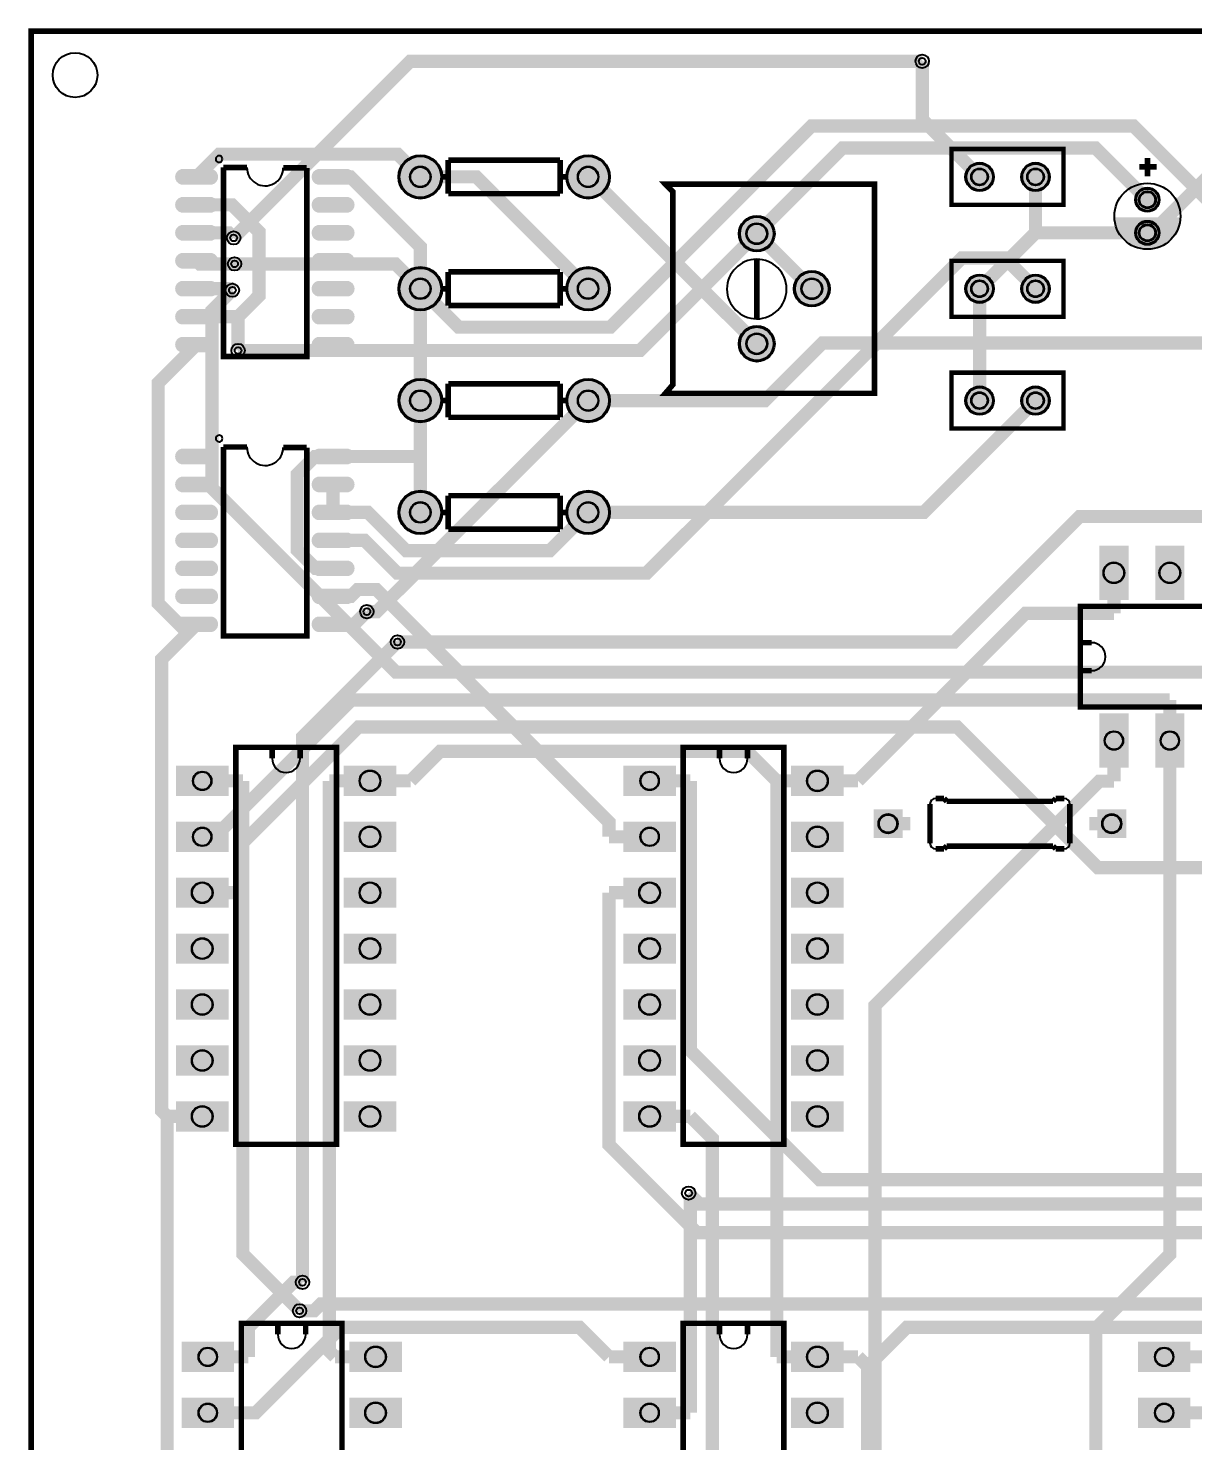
# Model space of a CAD drawing. Header units: millimetres. Extents: x -6.1 to 84.1, y -96.1 to 2.1.
# Drawn here: x -6.1 to 46.8, y -62 to 2.1 of the extents above; entities that cross this region are included whole.
import ezdxf

# ---------------------------------------------------------------- set-up
doc = ezdxf.new("R2010")
doc.units = ezdxf.units.MM
for name, color, linetype, true_color in [('BoardOutline', 7, 'Continuous', 0xff00ff), ('BottomLayer', 7, 'Continuous', 0x0000ff), ('BottomSolderMaskLayer', 7, 'Continuous', 0xaa00ff), ('Document', 7, 'Continuous', 0xffffff), ('Hole', 7, 'Continuous', 0x222222), ('Multi-Layer', 7, 'Continuous', 0xc0c0c0), ('TopLayer', 7, 'Continuous', 0xff0000), ('TopPasteMaskLayer', 7, 'Continuous', 0x808080), ('TopSilkLayer', 7, 'Continuous', 0xffcc00), ('TopSolderMaskLayer', 7, 'Continuous', 0x800080)]:
    doc.layers.add(name, color=color, linetype=linetype, true_color=true_color)

msp = doc.modelspace()

# ---------------------------------------------------------------- hatches: boundary and pattern name
at = {"layer": 'BottomSolderMaskLayer'}
for points in [[(10.689, -4.624, 1), (12.671, -4.624, 1)], [(18.309, -4.624, 1), (20.291, -4.624, 1)], [(36.432, -4.624, 1), (37.728, -4.624, 1)], [(38.972, -4.624, 1), (40.268, -4.624, 1)], [(44.149, -5.663, 1), (45.251, -5.663, 1)], [(26.148, -7.204, 1), (27.773, -7.204, 1)], [(44.149, -7.164, 1), (45.251, -7.164, 1)], [(10.689, -9.704, 1), (12.671, -9.704, 1)], [(18.309, -9.704, 1), (20.291, -9.704, 1)], [(28.648, -9.705, 1), (30.273, -9.705, 1)], [(36.432, -9.704, 1), (37.728, -9.704, 1)], [(38.972, -9.704, 1), (40.268, -9.704, 1)], [(26.148, -12.204, 1), (27.773, -12.204, 1)], [(10.689, -14.784, 1), (12.671, -14.784, 1)], [(18.309, -14.784, 1), (20.291, -14.784, 1)], [(36.432, -14.784, 1), (37.728, -14.784, 1)], [(38.972, -14.784, 1), (40.268, -14.784, 1)], [(10.689, -19.864, 1), (12.671, -19.864, 1)], [(18.309, -19.864, 1), (20.291, -19.864, 1)], [(42.517, -23.84), (42.517, -21.372), (43.843, -21.372), (43.843, -23.84)], [(45.057, -23.84), (45.057, -21.372), (46.383, -21.372), (46.383, -23.84)], [(42.517, -31.46), (42.517, -28.992), (43.843, -28.992), (43.843, -31.46)], [(45.057, -31.46), (45.057, -28.992), (46.383, -28.992), (46.383, -31.46)], [(0.58, -31.37), (2.968, -31.37), (2.968, -32.742), (0.58, -32.742)], [(8.2, -31.37), (10.588, -31.37), (10.588, -32.742), (8.2, -32.742)], [(20.9, -31.37), (23.288, -31.37), (23.288, -32.742), (20.9, -32.742)], [(28.52, -31.37), (30.908, -31.37), (30.908, -32.742), (28.52, -32.742)], [(32.265, -33.345), (33.579, -33.345), (33.579, -34.658), (32.265, -34.658)], [(42.425, -33.345), (43.739, -33.345), (43.739, -34.658), (42.425, -34.658)], [(0.58, -33.91), (2.968, -33.91), (2.968, -35.282), (0.58, -35.282)], [(8.2, -33.91), (10.588, -33.91), (10.588, -35.282), (8.2, -35.282)], [(20.9, -33.91), (23.288, -33.91), (23.288, -35.282), (20.9, -35.282)], [(28.52, -33.91), (30.908, -33.91), (30.908, -35.282), (28.52, -35.282)], [(0.58, -36.45), (2.968, -36.45), (2.968, -37.822), (0.58, -37.822)], [(8.2, -36.45), (10.588, -36.45), (10.588, -37.822), (8.2, -37.822)], [(20.9, -36.45), (23.288, -36.45), (23.288, -37.822), (20.9, -37.822)], [(28.52, -36.45), (30.908, -36.45), (30.908, -37.822), (28.52, -37.822)], [(0.58, -38.99), (2.968, -38.99), (2.968, -40.362), (0.58, -40.362)], [(8.2, -38.99), (10.588, -38.99), (10.588, -40.362), (8.2, -40.362)], [(20.9, -38.99), (23.288, -38.99), (23.288, -40.362), (20.9, -40.362)], [(28.52, -38.99), (30.908, -38.99), (30.908, -40.362), (28.52, -40.362)], [(0.58, -41.53), (2.968, -41.53), (2.968, -42.902), (0.58, -42.902)], [(8.2, -41.53), (10.588, -41.53), (10.588, -42.902), (8.2, -42.902)], [(20.9, -41.53), (23.288, -41.53), (23.288, -42.902), (20.9, -42.902)], [(28.52, -41.53), (30.908, -41.53), (30.908, -42.902), (28.52, -42.902)], [(0.58, -44.07), (2.968, -44.07), (2.968, -45.442), (0.58, -45.442)], [(8.2, -44.07), (10.588, -44.07), (10.588, -45.442), (8.2, -45.442)], [(20.9, -44.07), (23.288, -44.07), (23.288, -45.442), (20.9, -45.442)], [(28.52, -44.07), (30.908, -44.07), (30.908, -45.442), (28.52, -45.442)], [(0.58, -46.61), (2.968, -46.61), (2.968, -47.982), (0.58, -47.982)], [(8.2, -46.61), (10.588, -46.61), (10.588, -47.982), (8.2, -47.982)], [(20.9, -46.61), (23.288, -46.61), (23.288, -47.982), (20.9, -47.982)], [(28.52, -46.61), (30.908, -46.61), (30.908, -47.982), (28.52, -47.982)], [(0.834, -57.532), (3.222, -57.532), (3.222, -58.904), (0.834, -58.904)], [(8.454, -57.532), (10.842, -57.532), (10.842, -58.904), (8.454, -58.904)], [(20.9, -57.532), (23.288, -57.532), (23.288, -58.904), (20.9, -58.904)], [(28.52, -57.532), (30.908, -57.532), (30.908, -58.904), (28.52, -58.904)], [(44.268, -57.532), (46.656, -57.532), (46.656, -58.904), (44.268, -58.904)], [(0.834, -60.072), (3.222, -60.072), (3.222, -61.444), (0.834, -61.444)], [(8.454, -60.072), (10.842, -60.072), (10.842, -61.444), (8.454, -61.444)], [(20.9, -60.072), (23.288, -60.072), (23.288, -61.444), (20.9, -61.444)], [(28.52, -60.072), (30.908, -60.072), (30.908, -61.444), (28.52, -61.444)], [(44.268, -60.072), (46.656, -60.072), (46.656, -61.444), (44.268, -61.444)]]:
    msp.add_hatch(color=256, dxfattribs=at).paths.add_polyline_path(points)
at = {"layer": 'Multi-Layer'}
for points in [[(10.74, -4.624, 1), (12.62, -4.624, 1)], [(18.36, -4.624, 1), (20.24, -4.624, 1)], [(36.483, -4.624, 1), (37.677, -4.624, 1)], [(39.023, -4.624, 1), (40.217, -4.624, 1)], [(44.2, -5.663, 1), (45.2, -5.663, 1)], [(26.199, -7.204, 1), (27.723, -7.204, 1)], [(44.2, -7.164, 1), (45.2, -7.164, 1)], [(10.74, -9.704, 1), (12.62, -9.704, 1)], [(18.36, -9.704, 1), (20.24, -9.704, 1)], [(28.699, -9.705, 1), (30.223, -9.705, 1)], [(36.483, -9.704, 1), (37.677, -9.704, 1)], [(39.023, -9.704, 1), (40.217, -9.704, 1)], [(26.199, -12.204, 1), (27.723, -12.204, 1)], [(10.74, -14.784, 1), (12.62, -14.784, 1)], [(18.36, -14.784, 1), (20.24, -14.784, 1)], [(36.483, -14.784, 1), (37.677, -14.784, 1)], [(39.023, -14.784, 1), (40.217, -14.784, 1)], [(10.74, -19.864, 1), (12.62, -19.864, 1)], [(18.36, -19.864, 1), (20.24, -19.864, 1)], [(42.545, -23.749), (42.545, -21.463), (43.815, -21.463), (43.815, -23.749)], [(45.085, -23.749), (45.085, -21.463), (46.355, -21.463), (46.355, -23.749)], [(42.545, -31.369), (42.545, -29.083), (43.815, -29.083), (43.815, -31.369)], [(45.085, -31.369), (45.085, -29.083), (46.355, -29.083), (46.355, -31.369)], [(0.631, -31.421), (2.917, -31.421), (2.917, -32.691), (0.631, -32.691)], [(8.251, -31.421), (10.537, -31.421), (10.537, -32.691), (8.251, -32.691)], [(20.951, -31.421), (23.237, -31.421), (23.237, -32.691), (20.951, -32.691)], [(28.571, -31.421), (30.857, -31.421), (30.857, -32.691), (28.571, -32.691)], [(0.631, -33.961), (2.917, -33.961), (2.917, -35.231), (0.631, -35.231)], [(8.251, -33.961), (10.537, -33.961), (10.537, -35.231), (8.251, -35.231)], [(20.951, -33.961), (23.237, -33.961), (23.237, -35.231), (20.951, -35.231)], [(28.571, -33.961), (30.857, -33.961), (30.857, -35.231), (28.571, -35.231)], [(32.316, -33.396), (33.528, -33.396), (33.528, -34.607), (32.316, -34.607)], [(42.476, -33.396), (43.688, -33.396), (43.688, -34.607), (42.476, -34.607)], [(0.631, -36.501), (2.917, -36.501), (2.917, -37.771), (0.631, -37.771)], [(8.251, -36.501), (10.537, -36.501), (10.537, -37.771), (8.251, -37.771)], [(20.951, -36.501), (23.237, -36.501), (23.237, -37.771), (20.951, -37.771)], [(28.571, -36.501), (30.857, -36.501), (30.857, -37.771), (28.571, -37.771)], [(0.631, -39.041), (2.917, -39.041), (2.917, -40.311), (0.631, -40.311)], [(8.251, -39.041), (10.537, -39.041), (10.537, -40.311), (8.251, -40.311)], [(20.951, -39.041), (23.237, -39.041), (23.237, -40.311), (20.951, -40.311)], [(28.571, -39.041), (30.857, -39.041), (30.857, -40.311), (28.571, -40.311)], [(0.631, -41.581), (2.917, -41.581), (2.917, -42.851), (0.631, -42.851)], [(8.251, -41.581), (10.537, -41.581), (10.537, -42.851), (8.251, -42.851)], [(20.951, -41.581), (23.237, -41.581), (23.237, -42.851), (20.951, -42.851)], [(28.571, -41.581), (30.857, -41.581), (30.857, -42.851), (28.571, -42.851)], [(0.631, -44.121), (2.917, -44.121), (2.917, -45.391), (0.631, -45.391)], [(8.251, -44.121), (10.537, -44.121), (10.537, -45.391), (8.251, -45.391)], [(20.951, -44.121), (23.237, -44.121), (23.237, -45.391), (20.951, -45.391)], [(28.571, -44.121), (30.857, -44.121), (30.857, -45.391), (28.571, -45.391)], [(0.631, -46.661), (2.917, -46.661), (2.917, -47.931), (0.631, -47.931)], [(8.251, -46.661), (10.537, -46.661), (10.537, -47.931), (8.251, -47.931)], [(20.951, -46.661), (23.237, -46.661), (23.237, -47.931), (20.951, -47.931)], [(28.571, -46.661), (30.857, -46.661), (30.857, -47.931), (28.571, -47.931)], [(0.885, -57.583), (3.171, -57.583), (3.171, -58.853), (0.885, -58.853)], [(8.505, -57.583), (10.791, -57.583), (10.791, -58.853), (8.505, -58.853)], [(20.951, -57.583), (23.237, -57.583), (23.237, -58.853), (20.951, -58.853)], [(28.571, -57.583), (30.857, -57.583), (30.857, -58.853), (28.571, -58.853)], [(44.319, -57.583), (46.605, -57.583), (46.605, -58.853), (44.319, -58.853)], [(0.885, -60.123), (3.171, -60.123), (3.171, -61.393), (0.885, -61.393)], [(8.505, -60.123), (10.791, -60.123), (10.791, -61.393), (8.505, -61.393)], [(20.951, -60.123), (23.237, -60.123), (23.237, -61.393), (20.951, -61.393)], [(28.571, -60.123), (30.857, -60.123), (30.857, -61.393), (28.571, -61.393)], [(44.319, -60.123), (46.605, -60.123), (46.605, -61.393), (44.319, -61.393)]]:
    msp.add_hatch(color=256, dxfattribs=at).paths.add_polyline_path(points)
at = {"layer": 'TopLayer'}
for points in [[(0.92, -4.924, -0.785398), (0.92, -4.324), (2.12, -4.324, -0.785398), (2.12, -4.924)], [(7.118, -4.924, -0.785398), (7.118, -4.324), (8.318, -4.324, -0.785398), (8.318, -4.924)], [(0.92, -6.194, -0.785398), (0.92, -5.594), (2.12, -5.594, -0.785398), (2.12, -6.194)], [(7.118, -6.194, -0.785398), (7.118, -5.594), (8.318, -5.594, -0.785398), (8.318, -6.194)], [(0.92, -7.464, -0.785398), (0.92, -6.864), (2.12, -6.864, -0.785398), (2.12, -7.464)], [(7.118, -7.464, -0.785398), (7.118, -6.864), (8.318, -6.864, -0.785398), (8.318, -7.464)], [(0.92, -8.734, -0.785398), (0.92, -8.134), (2.12, -8.134, -0.785398), (2.12, -8.734)], [(7.118, -8.734, -0.785398), (7.118, -8.134), (8.318, -8.134, -0.785398), (8.318, -8.734)], [(0.92, -10.004, -0.785398), (0.92, -9.404), (2.12, -9.404, -0.785398), (2.12, -10.004)], [(7.118, -10.004, -0.785398), (7.118, -9.404), (8.318, -9.404, -0.785398), (8.318, -10.004)], [(0.92, -11.274, -0.785398), (0.92, -10.674), (2.12, -10.674, -0.785398), (2.12, -11.274)], [(7.118, -11.274, -0.785398), (7.118, -10.674), (8.318, -10.674, -0.785398), (8.318, -11.274)], [(0.92, -12.544, -0.785398), (0.92, -11.944), (2.12, -11.944, -0.785398), (2.12, -12.544)], [(7.118, -12.544, -0.785398), (7.118, -11.944), (8.318, -11.944, -0.785398), (8.318, -12.544)], [(0.92, -17.624, -0.785398), (0.92, -17.024), (2.12, -17.024, -0.785398), (2.12, -17.624)], [(7.118, -17.624, -0.785398), (7.118, -17.024), (8.318, -17.024, -0.785398), (8.318, -17.624)], [(0.92, -18.894, -0.785398), (0.92, -18.294), (2.12, -18.294, -0.785398), (2.12, -18.894)], [(7.118, -18.894, -0.785398), (7.118, -18.294), (8.318, -18.294, -0.785398), (8.318, -18.894)], [(0.92, -20.164, -0.785398), (0.92, -19.564), (2.12, -19.564, -0.785398), (2.12, -20.164)], [(7.118, -20.164, -0.785398), (7.118, -19.564), (8.318, -19.564, -0.785398), (8.318, -20.164)], [(0.92, -21.434, -0.785398), (0.92, -20.834), (2.12, -20.834, -0.785398), (2.12, -21.434)], [(7.118, -21.434, -0.785398), (7.118, -20.834), (8.318, -20.834, -0.785398), (8.318, -21.434)], [(0.92, -22.704, -0.785398), (0.92, -22.104), (2.12, -22.104, -0.785398), (2.12, -22.704)], [(7.118, -22.704, -0.785398), (7.118, -22.104), (8.318, -22.104, -0.785398), (8.318, -22.704)], [(0.92, -23.974, -0.785398), (0.92, -23.374), (2.12, -23.374, -0.785398), (2.12, -23.974)], [(7.118, -23.974, -0.785398), (7.118, -23.374), (8.318, -23.374, -0.785398), (8.318, -23.974)], [(0.92, -25.244, -0.785398), (0.92, -24.644), (2.12, -24.644, -0.785398), (2.12, -25.244)], [(7.118, -25.244, -0.785398), (7.118, -24.644), (8.318, -24.644, -0.785398), (8.318, -25.244)]]:
    msp.add_hatch(color=256, dxfattribs=at).paths.add_polyline_path(points)
at = {"layer": 'TopPasteMaskLayer'}
for points in [[(0.92, -4.924, -0.785398), (0.92, -4.324), (2.12, -4.324, -0.785398), (2.12, -4.924)], [(7.118, -4.924, -0.785398), (7.118, -4.324), (8.318, -4.324, -0.785398), (8.318, -4.924)], [(0.92, -6.194, -0.785398), (0.92, -5.594), (2.12, -5.594, -0.785398), (2.12, -6.194)], [(7.118, -6.194, -0.785398), (7.118, -5.594), (8.318, -5.594, -0.785398), (8.318, -6.194)], [(0.92, -7.464, -0.785398), (0.92, -6.864), (2.12, -6.864, -0.785398), (2.12, -7.464)], [(7.118, -7.464, -0.785398), (7.118, -6.864), (8.318, -6.864, -0.785398), (8.318, -7.464)], [(0.92, -8.734, -0.785398), (0.92, -8.134), (2.12, -8.134, -0.785398), (2.12, -8.734)], [(7.118, -8.734, -0.785398), (7.118, -8.134), (8.318, -8.134, -0.785398), (8.318, -8.734)], [(0.92, -10.004, -0.785398), (0.92, -9.404), (2.12, -9.404, -0.785398), (2.12, -10.004)], [(7.118, -10.004, -0.785398), (7.118, -9.404), (8.318, -9.404, -0.785398), (8.318, -10.004)], [(0.92, -11.274, -0.785398), (0.92, -10.674), (2.12, -10.674, -0.785398), (2.12, -11.274)], [(7.118, -11.274, -0.785398), (7.118, -10.674), (8.318, -10.674, -0.785398), (8.318, -11.274)], [(0.92, -12.544, -0.785398), (0.92, -11.944), (2.12, -11.944, -0.785398), (2.12, -12.544)], [(7.118, -12.544, -0.785398), (7.118, -11.944), (8.318, -11.944, -0.785398), (8.318, -12.544)], [(0.92, -17.624, -0.785398), (0.92, -17.024), (2.12, -17.024, -0.785398), (2.12, -17.624)], [(7.118, -17.624, -0.785398), (7.118, -17.024), (8.318, -17.024, -0.785398), (8.318, -17.624)], [(0.92, -18.894, -0.785398), (0.92, -18.294), (2.12, -18.294, -0.785398), (2.12, -18.894)], [(7.118, -18.894, -0.785398), (7.118, -18.294), (8.318, -18.294, -0.785398), (8.318, -18.894)], [(0.92, -20.164, -0.785398), (0.92, -19.564), (2.12, -19.564, -0.785398), (2.12, -20.164)], [(7.118, -20.164, -0.785398), (7.118, -19.564), (8.318, -19.564, -0.785398), (8.318, -20.164)], [(0.92, -21.434, -0.785398), (0.92, -20.834), (2.12, -20.834, -0.785398), (2.12, -21.434)], [(7.118, -21.434, -0.785398), (7.118, -20.834), (8.318, -20.834, -0.785398), (8.318, -21.434)], [(0.92, -22.704, -0.785398), (0.92, -22.104), (2.12, -22.104, -0.785398), (2.12, -22.704)], [(7.118, -22.704, -0.785398), (7.118, -22.104), (8.318, -22.104, -0.785398), (8.318, -22.704)], [(0.92, -23.974, -0.785398), (0.92, -23.374), (2.12, -23.374, -0.785398), (2.12, -23.974)], [(7.118, -23.974, -0.785398), (7.118, -23.374), (8.318, -23.374, -0.785398), (8.318, -23.974)], [(0.92, -25.244, -0.785398), (0.92, -24.644), (2.12, -24.644, -0.785398), (2.12, -25.244)], [(7.118, -25.244, -0.785398), (7.118, -24.644), (8.318, -24.644, -0.785398), (8.318, -25.244)]]:
    msp.add_hatch(color=256, dxfattribs=at).paths.add_polyline_path(points)
at = {"layer": 'TopSilkLayer'}
msp.add_hatch(color=256, dxfattribs=at).paths.add_polyline_path([(43.2, -6.464), (43.205, -6.519), (43.212, -6.575), (43.221, -6.63), (43.232, -6.684), (43.245, -6.739), (43.26, -6.792), (43.277, -6.845), (43.296, -6.898), (43.317, -6.949), (43.34, -7), (43.364, -7.05), (43.391, -7.099), (43.419, -7.147), (43.449, -7.194), (43.481, -7.24), (43.514, -7.285), (43.549, -7.328), (43.586, -7.37), (43.624, -7.411), (43.664, -7.45), (43.705, -7.488), (43.748, -7.524), (43.791, -7.558), (43.836, -7.591), (43.883, -7.622), (43.93, -7.652), (43.978, -7.679), (44.028, -7.705), (44.078, -7.729), (44.129, -7.751), (44.181, -7.771), (44.234, -7.79), (44.287, -7.806), (44.341, -7.82), (44.395, -7.833), (44.45, -7.843), (44.505, -7.851), (44.561, -7.857), (44.616, -7.861), (44.672, -7.864), (44.728, -7.864), (44.784, -7.861), (44.839, -7.857), (44.895, -7.851), (44.95, -7.843), (45.005, -7.833), (45.059, -7.82), (45.113, -7.806), (45.166, -7.79), (45.219, -7.771), (45.271, -7.751), (45.322, -7.729), (45.372, -7.705), (45.422, -7.679), (45.47, -7.652), (45.517, -7.622), (45.564, -7.591), (45.609, -7.558), (45.652, -7.524), (45.695, -7.488), (45.736, -7.45), (45.776, -7.411), (45.814, -7.37), (45.851, -7.328), (45.886, -7.285), (45.919, -7.24), (45.951, -7.194), (45.981, -7.147), (46.009, -7.099), (46.036, -7.05), (46.06, -7), (46.083, -6.949), (46.104, -6.898), (46.123, -6.845), (46.14, -6.792), (46.155, -6.739), (46.168, -6.684), (46.179, -6.63), (46.188, -6.575), (46.195, -6.519), (46.2, -6.464)])
at = {"layer": 'TopSolderMaskLayer'}
for points in [[(10.689, -4.624, 1), (12.671, -4.624, 1)], [(18.309, -4.624, 1), (20.291, -4.624, 1)], [(0.818, -4.975, -0.785398), (0.818, -4.273), (2.222, -4.273, -0.785398), (2.222, -4.975)], [(7.016, -4.975, -0.785398), (7.016, -4.273), (8.419, -4.273, -0.785398), (8.419, -4.975)], [(36.432, -4.624, 1), (37.728, -4.624, 1)], [(38.972, -4.624, 1), (40.268, -4.624, 1)], [(44.149, -5.663, 1), (45.251, -5.663, 1)], [(0.818, -6.245, -0.785398), (0.818, -5.543), (2.222, -5.543, -0.785398), (2.222, -6.245)], [(7.016, -6.245, -0.785398), (7.016, -5.543), (8.419, -5.543, -0.785398), (8.419, -6.245)], [(26.148, -7.204, 1), (27.773, -7.204, 1)], [(0.818, -7.515, -0.785398), (0.818, -6.813), (2.222, -6.813, -0.785398), (2.222, -7.515)], [(7.016, -7.515, -0.785398), (7.016, -6.813), (8.419, -6.813, -0.785398), (8.419, -7.515)], [(44.149, -7.164, 1), (45.251, -7.164, 1)], [(0.818, -8.785, -0.785398), (0.818, -8.083), (2.222, -8.083, -0.785398), (2.222, -8.785)], [(7.016, -8.785, -0.785398), (7.016, -8.083), (8.419, -8.083, -0.785398), (8.419, -8.785)], [(10.689, -9.704, 1), (12.671, -9.704, 1)], [(18.309, -9.704, 1), (20.291, -9.704, 1)], [(28.648, -9.705, 1), (30.273, -9.705, 1)], [(0.818, -10.055, -0.785398), (0.818, -9.353), (2.222, -9.353, -0.785398), (2.222, -10.055)], [(7.016, -10.055, -0.785398), (7.016, -9.353), (8.419, -9.353, -0.785398), (8.419, -10.055)], [(36.432, -9.704, 1), (37.728, -9.704, 1)], [(38.972, -9.704, 1), (40.268, -9.704, 1)], [(0.818, -11.325, -0.785398), (0.818, -10.623), (2.222, -10.623, -0.785398), (2.222, -11.325)], [(7.016, -11.325, -0.785398), (7.016, -10.623), (8.419, -10.623, -0.785398), (8.419, -11.325)], [(26.148, -12.204, 1), (27.773, -12.204, 1)], [(0.818, -12.595, -0.785398), (0.818, -11.893), (2.222, -11.893, -0.785398), (2.222, -12.595)], [(7.016, -12.595, -0.785398), (7.016, -11.893), (8.419, -11.893, -0.785398), (8.419, -12.595)], [(10.689, -14.784, 1), (12.671, -14.784, 1)], [(18.309, -14.784, 1), (20.291, -14.784, 1)], [(36.432, -14.784, 1), (37.728, -14.784, 1)], [(38.972, -14.784, 1), (40.268, -14.784, 1)], [(0.818, -17.675, -0.785398), (0.818, -16.973), (2.222, -16.973, -0.785398), (2.222, -17.675)], [(7.016, -17.675, -0.785398), (7.016, -16.973), (8.419, -16.973, -0.785398), (8.419, -17.675)], [(0.818, -18.945, -0.785398), (0.818, -18.243), (2.222, -18.243, -0.785398), (2.222, -18.945)], [(7.016, -18.945, -0.785398), (7.016, -18.243), (8.419, -18.243, -0.785398), (8.419, -18.945)], [(10.689, -19.864, 1), (12.671, -19.864, 1)], [(18.309, -19.864, 1), (20.291, -19.864, 1)], [(0.818, -20.215, -0.785398), (0.818, -19.513), (2.222, -19.513, -0.785398), (2.222, -20.215)], [(7.016, -20.215, -0.785398), (7.016, -19.513), (8.419, -19.513, -0.785398), (8.419, -20.215)], [(0.818, -21.485, -0.785398), (0.818, -20.783), (2.222, -20.783, -0.785398), (2.222, -21.485)], [(7.016, -21.485, -0.785398), (7.016, -20.783), (8.419, -20.783, -0.785398), (8.419, -21.485)], [(42.517, -23.84), (42.517, -21.372), (43.843, -21.372), (43.843, -23.84)], [(45.057, -23.84), (45.057, -21.372), (46.383, -21.372), (46.383, -23.84)], [(0.818, -22.755, -0.785398), (0.818, -22.053), (2.222, -22.053, -0.785398), (2.222, -22.755)], [(7.016, -22.755, -0.785398), (7.016, -22.053), (8.419, -22.053, -0.785398), (8.419, -22.755)], [(0.818, -24.025, -0.785398), (0.818, -23.323), (2.222, -23.323, -0.785398), (2.222, -24.025)], [(7.016, -24.025, -0.785398), (7.016, -23.323), (8.419, -23.323, -0.785398), (8.419, -24.025)], [(0.818, -25.295, -0.785398), (0.818, -24.593), (2.222, -24.593, -0.785398), (2.222, -25.295)], [(7.016, -25.295, -0.785398), (7.016, -24.593), (8.419, -24.593, -0.785398), (8.419, -25.295)], [(42.517, -31.46), (42.517, -28.992), (43.843, -28.992), (43.843, -31.46)], [(45.057, -31.46), (45.057, -28.992), (46.383, -28.992), (46.383, -31.46)], [(0.58, -31.37), (2.968, -31.37), (2.968, -32.742), (0.58, -32.742)], [(8.2, -31.37), (10.588, -31.37), (10.588, -32.742), (8.2, -32.742)], [(20.9, -31.37), (23.288, -31.37), (23.288, -32.742), (20.9, -32.742)], [(28.52, -31.37), (30.908, -31.37), (30.908, -32.742), (28.52, -32.742)], [(32.265, -33.345), (33.579, -33.345), (33.579, -34.658), (32.265, -34.658)], [(42.425, -33.345), (43.739, -33.345), (43.739, -34.658), (42.425, -34.658)], [(0.58, -33.91), (2.968, -33.91), (2.968, -35.282), (0.58, -35.282)], [(8.2, -33.91), (10.588, -33.91), (10.588, -35.282), (8.2, -35.282)], [(20.9, -33.91), (23.288, -33.91), (23.288, -35.282), (20.9, -35.282)], [(28.52, -33.91), (30.908, -33.91), (30.908, -35.282), (28.52, -35.282)], [(0.58, -36.45), (2.968, -36.45), (2.968, -37.822), (0.58, -37.822)], [(8.2, -36.45), (10.588, -36.45), (10.588, -37.822), (8.2, -37.822)], [(20.9, -36.45), (23.288, -36.45), (23.288, -37.822), (20.9, -37.822)], [(28.52, -36.45), (30.908, -36.45), (30.908, -37.822), (28.52, -37.822)], [(0.58, -38.99), (2.968, -38.99), (2.968, -40.362), (0.58, -40.362)], [(8.2, -38.99), (10.588, -38.99), (10.588, -40.362), (8.2, -40.362)], [(20.9, -38.99), (23.288, -38.99), (23.288, -40.362), (20.9, -40.362)], [(28.52, -38.99), (30.908, -38.99), (30.908, -40.362), (28.52, -40.362)], [(0.58, -41.53), (2.968, -41.53), (2.968, -42.902), (0.58, -42.902)], [(8.2, -41.53), (10.588, -41.53), (10.588, -42.902), (8.2, -42.902)], [(20.9, -41.53), (23.288, -41.53), (23.288, -42.902), (20.9, -42.902)], [(28.52, -41.53), (30.908, -41.53), (30.908, -42.902), (28.52, -42.902)], [(0.58, -44.07), (2.968, -44.07), (2.968, -45.442), (0.58, -45.442)], [(8.2, -44.07), (10.588, -44.07), (10.588, -45.442), (8.2, -45.442)], [(20.9, -44.07), (23.288, -44.07), (23.288, -45.442), (20.9, -45.442)], [(28.52, -44.07), (30.908, -44.07), (30.908, -45.442), (28.52, -45.442)], [(0.58, -46.61), (2.968, -46.61), (2.968, -47.982), (0.58, -47.982)], [(8.2, -46.61), (10.588, -46.61), (10.588, -47.982), (8.2, -47.982)], [(20.9, -46.61), (23.288, -46.61), (23.288, -47.982), (20.9, -47.982)], [(28.52, -46.61), (30.908, -46.61), (30.908, -47.982), (28.52, -47.982)], [(0.834, -57.532), (3.222, -57.532), (3.222, -58.904), (0.834, -58.904)], [(8.454, -57.532), (10.842, -57.532), (10.842, -58.904), (8.454, -58.904)], [(20.9, -57.532), (23.288, -57.532), (23.288, -58.904), (20.9, -58.904)], [(28.52, -57.532), (30.908, -57.532), (30.908, -58.904), (28.52, -58.904)], [(44.268, -57.532), (46.656, -57.532), (46.656, -58.904), (44.268, -58.904)], [(0.834, -60.072), (3.222, -60.072), (3.222, -61.444), (0.834, -61.444)], [(8.454, -60.072), (10.842, -60.072), (10.842, -61.444), (8.454, -61.444)], [(20.9, -60.072), (23.288, -60.072), (23.288, -61.444), (20.9, -61.444)], [(28.52, -60.072), (30.908, -60.072), (30.908, -61.444), (28.52, -61.444)], [(44.268, -60.072), (46.656, -60.072), (46.656, -61.444), (44.268, -61.444)]]:
    msp.add_hatch(color=256, dxfattribs=at).paths.add_polyline_path(points)

# ---------------------------------------------------------------- linework, layer by layer
at = {"layer": 'BoardOutline', "const_width": 0.254}
msp.add_lwpolyline([(-6, 2), (84, 2), (84, -96), (-6, -96), (-6, 2)], close=True, dxfattribs=at)
at = {"layer": 'BottomLayer', "const_width": 0.6}
for points in [[(34.476, 0.625), (11.221, 0.625), (3.201, -7.395)], [(11.68, -9.704), (13.426, -11.45), (20.311, -11.45), (29.453, -2.309), (44.065, -2.309), (48.077, -6.321)], [(44.7, -5.663), (42.349, -3.312), (30.853, -3.312), (26.961, -7.204)], [(19.3, -9.704), (14.22, -4.624), (11.68, -4.624)], [(39.62, -7.164), (39.62, -4.624)], [(26.961, -7.204), (21.658, -12.507), (3.402, -12.507)], [(39.62, -7.164), (37.08, -9.704)], [(44.7, -7.164), (39.62, -7.164)], [(11.68, -9.704), (10.552, -8.576), (3.244, -8.576)], [(66.959, -27.118), (10.577, -27.118), (2.215, -18.756), (2.215, -10.702), (3.144, -9.772)], [(58.239, -12.172), (29.943, -12.172), (27.332, -14.784), (19.3, -14.784)], [(19.3, -14.784), (9.713, -24.37), (9.254, -24.37)], [(19.3, -19.864), (34.54, -19.864), (39.62, -14.784)], [(10.643, -25.749), (35.931, -25.749), (41.63, -20.05), (55.832, -20.05)], [(1.774, -34.596), (2.347, -34.596), (8.562, -28.381), (45.72, -28.381)], [(45.72, -30.226), (45.72, -28.381)], [(50.155, -36), (42.456, -36), (36.069, -29.613), (8.875, -29.613), (3.619, -34.869), (3.619, -37.136)], [(27.869, -32.056), (26.531, -30.719), (12.577, -30.719), (11.239, -32.056)], [(9.394, -32.056), (11.239, -32.056)], [(22.094, -32.056), (23.939, -32.056)], [(48.738, -50.167), (29.808, -50.167), (23.939, -44.299), (23.939, -32.056)], [(29.714, -32.056), (27.869, -32.056)], [(1.774, -37.136), (3.619, -37.136)], [(20.249, -37.136), (20.249, -48.585), (24.245, -52.581), (52.743, -52.581), (60.92, -60.758), (70.1, -60.758)], [(22.094, -37.136), (20.249, -37.136)], [(23.867, -50.778), (24.363, -51.274), (47.307, -51.274)], [(3.873, -58.218), (3.873, -56.881), (5.922, -54.832), (6.328, -54.832)], [(70.1, -63.298), (61.287, -63.298), (53.81, -55.821), (7.159, -55.821), (6.854, -56.125), (6.197, -56.125)], [(20.249, -58.218), (18.911, -56.881), (8.074, -56.881), (4.197, -60.758), (2.028, -60.758)], [(32, -58.659), (33.778, -56.881), (49.899, -56.881), (51.237, -58.218)], [(2.028, -58.218), (3.873, -58.218)], [(22.094, -58.218), (20.249, -58.218)], [(29.714, -58.218), (31.559, -58.218)], [(32, -58.659), (31.559, -58.218)], [(32, -84.38), (32, -58.659)]]:
    msp.add_lwpolyline(points, dxfattribs=at)
at = {"layer": 'BottomSolderMaskLayer'}
for centre, radius in [((11.68, -4.624), 0.991), ((19.3, -4.624), 0.991), ((11.68, -4.624), 0.474), ((19.3, -4.624), 0.474), ((37.08, -4.624), 0.648), ((37.08, -4.624), 0.386), ((39.62, -4.624), 0.648), ((39.62, -4.624), 0.386), ((44.7, -5.663), 0.551), ((44.7, -5.663), 0.386), ((26.961, -7.204), 0.813), ((26.961, -7.204), 0.48), ((44.7, -7.164), 0.551), ((44.7, -7.164), 0.386), ((11.68, -9.704), 0.991), ((19.3, -9.704), 0.991), ((29.461, -9.705), 0.813), ((11.68, -9.704), 0.474), ((19.3, -9.704), 0.474), ((29.461, -9.705), 0.48), ((37.08, -9.704), 0.648), ((37.08, -9.704), 0.386), ((39.62, -9.704), 0.648), ((39.62, -9.704), 0.386), ((26.961, -12.204), 0.813), ((26.961, -12.204), 0.48), ((11.68, -14.784), 0.991), ((19.3, -14.784), 0.991), ((11.68, -14.784), 0.474), ((19.3, -14.784), 0.474), ((37.08, -14.784), 0.648), ((37.08, -14.784), 0.386), ((39.62, -14.784), 0.648), ((39.62, -14.784), 0.386), ((11.68, -19.864), 0.991), ((19.3, -19.864), 0.991), ((11.68, -19.864), 0.474), ((19.3, -19.864), 0.474), ((43.18, -22.606), 0.478), ((45.72, -22.606), 0.478), ((43.18, -30.226), 0.424), ((45.72, -30.226), 0.424), ((1.774, -32.056), 0.424), ((9.394, -32.056), 0.478), ((22.094, -32.056), 0.424), ((29.714, -32.056), 0.478), ((32.922, -34.001), 0.44), ((43.082, -34.001), 0.44), ((1.774, -34.596), 0.424), ((9.394, -34.596), 0.478), ((22.094, -34.596), 0.424), ((29.714, -34.596), 0.478), ((1.774, -37.136), 0.478), ((9.394, -37.136), 0.478), ((22.094, -37.136), 0.478), ((29.714, -37.136), 0.478), ((1.774, -39.676), 0.478), ((9.394, -39.676), 0.478), ((22.094, -39.676), 0.478), ((29.714, -39.676), 0.478), ((1.774, -42.216), 0.478), ((9.394, -42.216), 0.478), ((22.094, -42.216), 0.478), ((29.714, -42.216), 0.478), ((1.774, -44.756), 0.478), ((9.394, -44.756), 0.478), ((22.094, -44.756), 0.478), ((29.714, -44.756), 0.478), ((1.774, -47.296), 0.478), ((9.394, -47.296), 0.478), ((22.094, -47.296), 0.478), ((29.714, -47.296), 0.478), ((2.028, -58.218), 0.424), ((9.648, -58.218), 0.478), ((22.094, -58.218), 0.424), ((29.714, -58.218), 0.478), ((45.462, -58.218), 0.424), ((9.648, -60.758), 0.478), ((29.714, -60.758), 0.478), ((2.028, -60.758), 0.424), ((22.094, -60.758), 0.424), ((45.462, -60.758), 0.424)]:
    msp.add_circle(centre, radius, dxfattribs=at)
at = {"layer": 'Document', "const_width": 0.61}
for points in [[(32.922, -34.001), (33.938, -34.001)], [(43.082, -34.001), (42.066, -34.001)]]:
    msp.add_lwpolyline(points, dxfattribs=at)
at = {"layer": 'Hole'}
for centre in [(34.476, 0.625), (3.201, -7.395), (3.244, -8.576), (3.144, -9.772), (3.402, -12.507), (9.254, -24.37), (10.643, -25.749), (23.867, -50.778), (6.328, -54.832), (6.197, -56.125)]:
    msp.add_circle(centre, 0.153, dxfattribs=at)
at = {"layer": 'Multi-Layer'}
for centre, radius in [((-4, 0), 1.016), ((34.476, 0.625), 0.305), ((11.68, -4.624), 0.94), ((19.3, -4.624), 0.94), ((11.68, -4.624), 0.45), ((19.3, -4.624), 0.45), ((37.08, -4.624), 0.597), ((37.08, -4.624), 0.356), ((39.62, -4.624), 0.597), ((39.62, -4.624), 0.356), ((44.7, -5.663), 0.5), ((44.7, -5.663), 0.35), ((26.961, -7.204), 0.762), ((26.961, -7.204), 0.45), ((44.7, -7.164), 0.5), ((44.7, -7.164), 0.35), ((3.201, -7.395), 0.305), ((3.244, -8.576), 0.305), ((11.68, -9.704), 0.94), ((19.3, -9.704), 0.94), ((29.461, -9.705), 0.762), ((3.144, -9.772), 0.305), ((11.68, -9.704), 0.45), ((19.3, -9.704), 0.45), ((29.461, -9.705), 0.45), ((37.08, -9.704), 0.597), ((37.08, -9.704), 0.356), ((39.62, -9.704), 0.597), ((39.62, -9.704), 0.356), ((26.961, -12.204), 0.762), ((26.961, -12.204), 0.45), ((3.402, -12.507), 0.305), ((11.68, -14.784), 0.94), ((19.3, -14.784), 0.94), ((11.68, -14.784), 0.45), ((19.3, -14.784), 0.45), ((37.08, -14.784), 0.597), ((37.08, -14.784), 0.356), ((39.62, -14.784), 0.597), ((39.62, -14.784), 0.356), ((11.68, -19.864), 0.94), ((19.3, -19.864), 0.94), ((11.68, -19.864), 0.45), ((19.3, -19.864), 0.45), ((43.18, -22.606), 0.457), ((45.72, -22.606), 0.457), ((9.254, -24.37), 0.305), ((10.643, -25.749), 0.305), ((43.18, -30.226), 0.406), ((45.72, -30.226), 0.406), ((1.774, -32.056), 0.406), ((9.394, -32.056), 0.457), ((22.094, -32.056), 0.406), ((29.714, -32.056), 0.457), ((32.922, -34.001), 0.406), ((43.082, -34.001), 0.406), ((1.774, -34.596), 0.406), ((9.394, -34.596), 0.457), ((22.094, -34.596), 0.406), ((29.714, -34.596), 0.457), ((1.774, -37.136), 0.457), ((9.394, -37.136), 0.457), ((22.094, -37.136), 0.457), ((29.714, -37.136), 0.457), ((1.774, -39.676), 0.457), ((9.394, -39.676), 0.457), ((22.094, -39.676), 0.457), ((29.714, -39.676), 0.457), ((1.774, -42.216), 0.457), ((9.394, -42.216), 0.457), ((22.094, -42.216), 0.457), ((29.714, -42.216), 0.457), ((1.774, -44.756), 0.457), ((9.394, -44.756), 0.457), ((22.094, -44.756), 0.457), ((29.714, -44.756), 0.457), ((1.774, -47.296), 0.457), ((9.394, -47.296), 0.457), ((22.094, -47.296), 0.457), ((29.714, -47.296), 0.457), ((23.867, -50.778), 0.305), ((6.328, -54.832), 0.305), ((6.197, -56.125), 0.305), ((2.028, -58.218), 0.406), ((9.648, -58.218), 0.457), ((22.094, -58.218), 0.406), ((29.714, -58.218), 0.457), ((45.462, -58.218), 0.406), ((9.648, -60.758), 0.457), ((29.714, -60.758), 0.457), ((2.028, -60.758), 0.406), ((22.094, -60.758), 0.406), ((45.462, -60.758), 0.406)]:
    msp.add_circle(centre, radius, dxfattribs=at)
at = {"layer": 'TopLayer', "const_width": 0.6}
for points in [[(37.08, -4.624), (34.476, -2.02), (34.476, 0.625)], [(44.7, -7.164), (44.899, -7.164), (49.003, -3.06), (65.282, -3.06), (65.445, -3.223)], [(11.68, -4.624), (10.648, -3.592), (2.552, -3.592), (1.52, -4.624)], [(11.68, -9.704), (11.68, -7.806), (8.497, -4.624), (7.718, -4.624)], [(26.961, -12.204), (19.38, -4.624), (19.3, -4.624)], [(3.399, -10.974), (4.35, -10.022), (4.35, -7.12), (3.125, -5.894), (1.52, -5.894)], [(1.52, -7.164), (2.97, -7.164), (3.201, -7.395)], [(26.961, -7.204), (29.461, -9.705)], [(3.244, -8.576), (1.662, -8.576), (1.52, -8.434)], [(39.62, -9.704), (38.22, -8.304), (36.271, -8.304), (21.951, -22.624), (10.643, -22.624), (9.153, -21.134), (7.718, -21.134)], [(1.52, -9.704), (3.076, -9.704), (3.144, -9.772)], [(11.68, -14.784), (11.68, -9.704)], [(37.08, -14.784), (37.08, -9.704)], [(1.52, -10.974), (3.399, -10.974)], [(3.399, -10.974), (3.402, -10.977), (3.402, -12.507)], [(1.122, -25.342), (-0.225, -23.995), (-0.225, -13.989), (1.52, -12.244)], [(11.68, -17.324), (11.68, -14.784)], [(7.718, -22.404), (6.924, -22.404), (6.088, -21.568), (6.088, -18.136), (6.9, -17.324), (7.718, -17.324)], [(11.68, -17.324), (7.718, -17.324)], [(11.68, -19.864), (11.68, -17.324)], [(7.718, -19.864), (7.718, -18.594)], [(19.3, -19.864), (17.564, -21.6), (11.038, -21.6), (9.302, -19.864), (7.718, -19.864)], [(43.18, -22.606), (43.18, -24.451)], [(20.249, -34.596), (20.249, -33.93), (9.681, -23.363), (8.837, -23.363), (8.526, -23.674), (7.718, -23.674)], [(9.254, -24.37), (8.68, -24.944), (7.718, -24.944)], [(43.18, -24.451), (39.164, -24.451), (31.559, -32.056)], [(1.122, -25.342), (1.52, -24.944)], [(0.18, -47.296), (-0.071, -47.045), (-0.071, -26.535), (1.122, -25.342)], [(6.328, -54.832), (6.328, -30.064), (10.643, -25.749)], [(45.72, -30.226), (45.72, -53.558), (42.358, -56.92), (42.358, -71.251), (30.663, -82.946), (30.663, -86.277), (34.54, -90.155)], [(43.18, -30.226), (43.18, -32.071)], [(1.774, -32.056), (3.619, -32.056)], [(3.619, -32.056), (3.619, -53.548), (6.197, -56.125)], [(7.803, -58.218), (7.549, -57.964), (7.549, -32.056)], [(9.394, -32.056), (7.549, -32.056)], [(27.869, -58.218), (27.869, -32.056)], [(29.714, -32.056), (27.869, -32.056)], [(43.18, -32.071), (42.511, -32.071), (32.334, -42.249), (32.334, -79.857), (29.66, -82.531), (29.66, -87.814), (32, -90.155)], [(29.714, -32.056), (31.559, -32.056)], [(22.094, -34.596), (20.249, -34.596)], [(0.183, -73.458), (0.18, -73.455), (0.18, -47.296)], [(1.774, -47.296), (0.18, -47.296)], [(22.094, -47.296), (23.939, -47.296)], [(23.939, -73.458), (24.942, -72.455), (24.942, -48.299), (23.939, -47.296)], [(23.939, -60.758), (23.939, -50.851), (23.867, -50.778)], [(9.648, -58.218), (7.803, -58.218)], [(29.714, -58.218), (27.869, -58.218)], [(45.462, -58.218), (47.307, -58.218)], [(22.094, -60.758), (23.939, -60.758)], [(45.462, -60.758), (47.307, -60.758)]]:
    msp.add_lwpolyline(points, dxfattribs=at)
at = {"layer": 'TopSilkLayer', "const_width": 0.254}
for points in [[(12.95, -3.862), (18.03, -3.862)], [(12.95, -4.624), (12.95, -3.862)], [(18.03, -3.862), (18.03, -4.624)], [(44.71, -4.602), (44.71, -3.764)], [(2.739, -4.192), (2.739, -12.777), (6.524, -12.777), (6.524, -4.217)], [(2.739, -4.192), (3.806, -4.192)], [(5.457, -4.217), (6.524, -4.217)], [(44.33, -4.164), (45.117, -4.164)], [(12.95, -4.624), (12.696, -4.624)], [(12.95, -5.386), (12.95, -4.624)], [(18.03, -4.624), (18.03, -5.386)], [(18.03, -4.624), (18.284, -4.624)], [(18.03, -5.386), (12.95, -5.386)], [(26.961, -11.058), (26.961, -8.347)], [(12.95, -8.942), (18.03, -8.942)], [(12.95, -9.704), (12.95, -8.942)], [(18.03, -8.942), (18.03, -9.704)], [(12.95, -9.704), (12.696, -9.704)], [(12.95, -10.466), (12.95, -9.704)], [(18.03, -9.704), (18.03, -10.466)], [(18.03, -9.704), (18.284, -9.704)], [(18.03, -10.466), (12.95, -10.466)], [(12.95, -14.022), (18.03, -14.022)], [(12.95, -14.784), (12.95, -14.022)], [(18.03, -14.022), (18.03, -14.784)], [(12.95, -14.784), (12.696, -14.784)], [(12.95, -15.546), (12.95, -14.784)], [(18.03, -14.784), (18.03, -15.546)], [(18.03, -14.784), (18.284, -14.784)], [(18.03, -15.546), (12.95, -15.546)], [(2.739, -16.892), (2.739, -25.477), (6.524, -25.477), (6.524, -16.917)], [(2.739, -16.892), (3.806, -16.892)], [(5.457, -16.917), (6.524, -16.917)], [(12.95, -19.102), (18.03, -19.102)], [(12.95, -19.864), (12.95, -19.102)], [(18.03, -19.102), (18.03, -19.864)], [(12.95, -19.864), (12.696, -19.864)], [(12.95, -20.626), (12.95, -19.864)], [(18.03, -19.864), (18.03, -20.626)], [(18.03, -19.864), (18.284, -19.864)], [(18.03, -20.626), (12.95, -20.626)], [(42.164, -25.781), (41.656, -25.781)], [(42.164, -27.051), (41.656, -27.051)], [(4.949, -31.04), (4.949, -30.532)], [(6.219, -31.04), (6.219, -30.532)], [(25.269, -31.04), (25.269, -30.532)], [(26.539, -31.04), (26.539, -30.532)], [(34.827, -34.89), (34.827, -33.112)], [(35.081, -32.858), (35.462, -32.858)], [(35.589, -32.985), (35.462, -32.858)], [(40.415, -32.985), (35.589, -32.985)], [(40.415, -32.985), (40.542, -32.858)], [(40.923, -32.858), (40.542, -32.858)], [(41.177, -34.89), (41.177, -33.112)], [(35.081, -35.144), (35.462, -35.144)], [(35.589, -35.017), (35.462, -35.144)], [(40.415, -35.017), (35.589, -35.017)], [(40.415, -35.017), (40.542, -35.144)], [(40.923, -35.144), (40.542, -35.144)], [(5.203, -57.202), (5.203, -56.694)], [(6.473, -57.202), (6.473, -56.694)], [(25.269, -57.202), (25.269, -56.694)], [(26.539, -57.202), (26.539, -56.694)]]:
    msp.add_lwpolyline(points, dxfattribs=at)
at = {"layer": 'TopSilkLayer'}
for points, const_width in [([(40.887, -3.356), (35.807, -3.356), (35.807, -5.896), (40.887, -5.896), (40.887, -3.356)], 0.201), ([(32.311, -14.454), (32.311, -4.954), (26.961, -4.954), (22.811, -4.954), (23.151, -5.299), (23.151, -14.062), (22.811, -14.454), (26.961, -14.454), (32.311, -14.454)], 0.254), ([(40.887, -8.436), (35.807, -8.436), (35.807, -10.976), (40.887, -10.976), (40.887, -8.436)], 0.201), ([(40.887, -13.516), (35.807, -13.516), (35.807, -16.056), (40.887, -16.056), (40.887, -13.516)], 0.201), ([(41.656, -28.702), (59.69, -28.702), (59.69, -24.13), (41.656, -24.13), (41.656, -28.702)], 0.254), ([(3.298, -30.532), (3.298, -48.566), (7.87, -48.566), (7.87, -30.532), (3.298, -30.532)], 0.254), ([(23.618, -30.532), (23.618, -48.566), (28.19, -48.566), (28.19, -30.532), (23.618, -30.532)], 0.254), ([(3.552, -56.694), (3.552, -74.728), (8.124, -74.728), (8.124, -56.694), (3.552, -56.694)], 0.254), ([(23.618, -56.694), (23.618, -74.728), (28.19, -74.728), (28.19, -56.694), (23.618, -56.694)], 0.254)]:
    msp.add_lwpolyline(points, close=True, dxfattribs=dict(at, const_width=const_width))
msp.add_circle((44.7, -6.414), 1.5, dxfattribs=at)
for centre, radius, start, end in [((2.538, -3.812), 0.15, 0.48511, 359.51489), ((4.631, -4.205), 0.826, 179.1186, 359.1186), ((26.961, -9.717), 1.353, 0.53762, 359.46238), ((2.538, -16.512), 0.15, 0.48511, 359.51489), ((4.631, -16.905), 0.826, 179.1186, 359.1186), ((42.164, -26.416), 0.635, 270, 90), ((5.584, -31.04), 0.635, 180, 0), ((25.904, -31.04), 0.635, 180, 0), ((35.081, -33.112), 0.254, 90, 180), ((40.923, -33.112), 0.254, 0, 90), ((35.081, -34.89), 0.254, 180, 270), ((40.923, -34.89), 0.254, 270, 0), ((5.838, -57.202), 0.635, 180, 0), ((25.904, -57.202), 0.635, 180, 0)]:
    msp.add_arc(centre, radius, start, end, dxfattribs=at)
at = {"layer": 'TopSolderMaskLayer'}
for centre, radius in [((11.68, -4.624), 0.991), ((19.3, -4.624), 0.991), ((11.68, -4.624), 0.474), ((19.3, -4.624), 0.474), ((37.08, -4.624), 0.648), ((37.08, -4.624), 0.386), ((39.62, -4.624), 0.648), ((39.62, -4.624), 0.386), ((44.7, -5.663), 0.551), ((44.7, -5.663), 0.386), ((26.961, -7.204), 0.813), ((26.961, -7.204), 0.48), ((44.7, -7.164), 0.551), ((44.7, -7.164), 0.386), ((11.68, -9.704), 0.991), ((19.3, -9.704), 0.991), ((29.461, -9.705), 0.813), ((11.68, -9.704), 0.474), ((19.3, -9.704), 0.474), ((29.461, -9.705), 0.48), ((37.08, -9.704), 0.648), ((37.08, -9.704), 0.386), ((39.62, -9.704), 0.648), ((39.62, -9.704), 0.386), ((26.961, -12.204), 0.813), ((26.961, -12.204), 0.48), ((11.68, -14.784), 0.991), ((19.3, -14.784), 0.991), ((11.68, -14.784), 0.474), ((19.3, -14.784), 0.474), ((37.08, -14.784), 0.648), ((37.08, -14.784), 0.386), ((39.62, -14.784), 0.648), ((39.62, -14.784), 0.386), ((11.68, -19.864), 0.991), ((19.3, -19.864), 0.991), ((11.68, -19.864), 0.474), ((19.3, -19.864), 0.474), ((43.18, -22.606), 0.478), ((45.72, -22.606), 0.478), ((43.18, -30.226), 0.424), ((45.72, -30.226), 0.424), ((1.774, -32.056), 0.424), ((9.394, -32.056), 0.478), ((22.094, -32.056), 0.424), ((29.714, -32.056), 0.478), ((32.922, -34.001), 0.44), ((43.082, -34.001), 0.44), ((1.774, -34.596), 0.424), ((9.394, -34.596), 0.478), ((22.094, -34.596), 0.424), ((29.714, -34.596), 0.478), ((1.774, -37.136), 0.478), ((9.394, -37.136), 0.478), ((22.094, -37.136), 0.478), ((29.714, -37.136), 0.478), ((1.774, -39.676), 0.478), ((9.394, -39.676), 0.478), ((22.094, -39.676), 0.478), ((29.714, -39.676), 0.478), ((1.774, -42.216), 0.478), ((9.394, -42.216), 0.478), ((22.094, -42.216), 0.478), ((29.714, -42.216), 0.478), ((1.774, -44.756), 0.478), ((9.394, -44.756), 0.478), ((22.094, -44.756), 0.478), ((29.714, -44.756), 0.478), ((1.774, -47.296), 0.478), ((9.394, -47.296), 0.478), ((22.094, -47.296), 0.478), ((29.714, -47.296), 0.478), ((2.028, -58.218), 0.424), ((9.648, -58.218), 0.478), ((22.094, -58.218), 0.424), ((29.714, -58.218), 0.478), ((45.462, -58.218), 0.424), ((9.648, -60.758), 0.478), ((29.714, -60.758), 0.478), ((2.028, -60.758), 0.424), ((22.094, -60.758), 0.424), ((45.462, -60.758), 0.424)]:
    msp.add_circle(centre, radius, dxfattribs=at)

doc.saveas('drawing.dxf')
